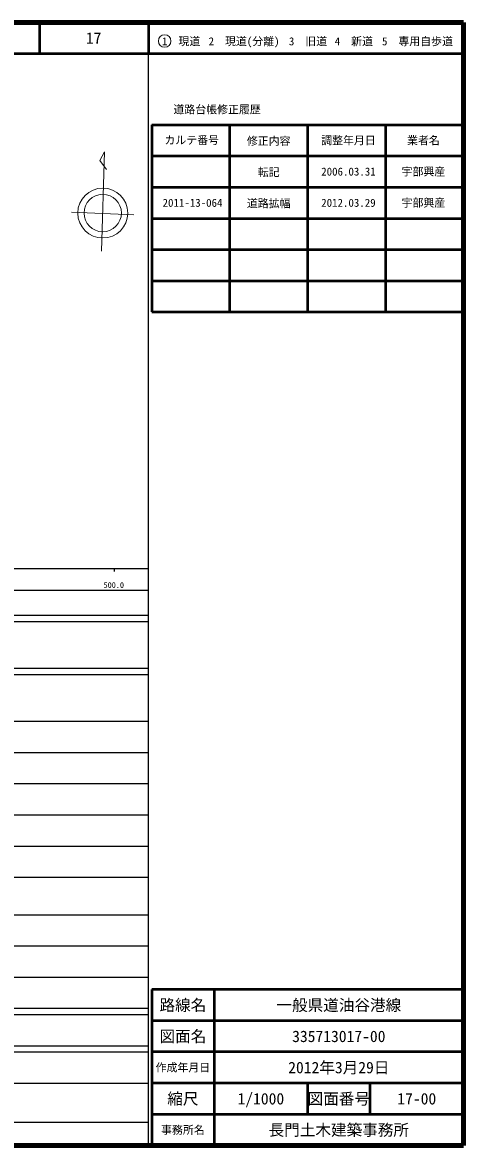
# Model space of a CAD drawing. Units: millimetres, scale not verified. Extents: x 40000 to 680000, y 20000 to 380000.
# Drawn here: x 538553 to 680000, y 20000 to 380000 of the extents above; entities that cross this region are included whole.
import ezdxf
from ezdxf.enums import TextEntityAlignment as Align

# ---------------------------------------------------------------- set-up
doc = ezdxf.new("R2010")
doc.units = ezdxf.units.MM
doc.header["$LTSCALE"] = 1000
for name, color, linetype, lineweight in [('M-BGD', 7, 'Continuous', 13), ('M-TTL', 2, 'Continuous', 140), ('M-TTL-BAND', 7, 'Continuous', 25), ('M-TTL-FRAM', 2, 'Continuous', 50), ('M-TTL-LINE', 7, 'Continuous', 50)]:
    doc.layers.add(name, color=color, linetype=linetype, lineweight=lineweight)
doc.layers.add('M-TTL-TXT', color=7, linetype='Continuous')
doc.styles.add('ＭＳ ゴシック', font='')
doc.styles.get('ＭＳ ゴシック').set_extended_font_data('MS Gothic')

msp = doc.modelspace()

# ---------------------------------------------------------------- linework, layer by layer
at = {"layer": 'M-BGD'}
for p, q in [((564876, 338520), (563402, 335753)), ((563894, 306672), (564876, 338520)), ((563402, 335753), (565511, 332918)), ((554275, 319183), (574253, 318376))]:
    msp.add_line(p, q, dxfattribs=at)
for radius in [8000, 6000]:
    msp.add_circle((564298, 318914), radius, dxfattribs=at)
at = {"layer": 'M-TTL'}
for p, q in [((680000, 380000), (40000, 380000)), ((680000, 20000), (680000, 380000)), ((40000, 20000), (680000, 20000))]:
    msp.add_line(p, q, dxfattribs=at)
at = {"layer": 'M-TTL-BAND'}
for p, q in [((579000, 20000), (579000, 370000)), ((40000, 205000), (579000, 205000)), ((568000, 205000), (568000, 204000)), ((68000, 198000), (579000, 198000)), ((40000, 190000), (579000, 190000)), ((40000, 188000), (579000, 188000)), ((40000, 173000), (579000, 173000)), ((40000, 171000), (579000, 171000)), ((40000, 156000), (579000, 156000)), ((46000, 146000), (579000, 146000)), ((52000, 136000), (579000, 136000)), ((46000, 126000), (579000, 126000)), ((52000, 116000), (579000, 116000)), ((46000, 106000), (579000, 106000)), ((40000, 94000), (579000, 94000)), ((49000, 84000), (579000, 84000)), ((40000, 74000), (579000, 74000)), ((40000, 64000), (579000, 64000)), ((40000, 62000), (579000, 62000)), ((40000, 52000), (579000, 52000)), ((40000, 50000), (579000, 50000)), ((40000, 40000), (579000, 40000)), ((68000, 27500), (579000, 27500))]:
    msp.add_line(p, q, dxfattribs=at)
at = {"layer": 'M-TTL-FRAM'}
for p, q in [((580000, 347197), (580000, 287197)), ((580000, 347197), (680000, 347197)), ((580000, 287197), (680000, 287197)), ((680000, 70000), (580000, 70000)), ((580000, 70000), (580000, 20000))]:
    msp.add_line(p, q, dxfattribs=at)
at = {"layer": 'M-TTL-LINE'}
for p, q in [((543997, 380000), (543997, 370000)), ((579000, 380000), (579000, 370000)), ((40000, 370000), (680000, 370000)), ((605000, 347197), (605000, 287197)), ((630000, 347197), (630000, 287197)), ((655000, 347197), (655000, 287197)), ((580000, 337197), (680000, 337197)), ((580000, 327197), (680000, 327197)), ((580000, 317197), (680000, 317197)), ((580000, 307197), (680000, 307197)), ((580000, 297197), (680000, 297197)), ((600000, 70000), (600000, 20000)), ((680000, 60000), (580000, 60000)), ((680000, 50000), (580000, 50000)), ((680000, 40000), (580000, 40000)), ((630000, 40000), (630000, 30000)), ((650000, 40000), (650000, 30000)), ((680000, 30000), (580000, 30000))]:
    msp.add_line(p, q, dxfattribs=at)
at = {"layer": 'M-TTL-LINE', "lineweight": 13}
msp.add_circle((584147, 374034), 2000, dxfattribs=at)

# ---------------------------------------------------------------- texts
at = {"layer": 'M-TTL-BAND', "style": 'ＭＳ ゴシック'}
msp.add_text('500.0', height=1833, dxfattribs=at).set_placement((567844, 198195), align=Align.BOTTOM_CENTER)
at = {"layer": 'M-TTL-LINE', "style": 'ＭＳ ゴシック'}
for s, height, p in [('17', 3666, (561372, 375000)), ('1\u3000現道', 2566, (589448, 373958)), ('2\u3000現道(分離)', 2566, (609619, 373958)), ('3\u3000旧道', 2566, (630121, 373958)), ('4\u3000新道', 2566, (644824, 373958)), ('5\u3000専用自歩道', 2566, (665228, 373958)), ('道路台帳修正履歴', 2566, (600968, 352113)), ('カルテ番号', 2566, (592839, 342277)), ('修正内容', 2566, (617509, 342023)), ('調整年月日', 2566, (643089, 342197)), ('業者名', 2566, (667134, 342197)), ('転記', 2566, (617509, 332023)), ('2006.03.31', 2566, (643089, 332197)), ('宇部興産', 2566, (667134, 332197)), ('路線名', 3666, (590000, 65000)), ('一般県道油谷港線', 3666, (640000, 65000)), ('図面名', 3666, (590000, 55000)), ('335713017-00', 3666, (640000, 55000)), ('作成年月日', 2566, (590000, 45000)), ('縮尺', 3666, (590000, 35000)), ('1/1000', 3666, (615000, 35000)), ('図面番号', 3666, (640000, 35000)), ('17-00', 3666, (665000, 35000)), ('事務所名', 2566, (590000, 25000)), ('長門土木建築事務所', 3666, (640000, 25000))]:
    msp.add_text(s, height=height, dxfattribs=at).set_placement(p, align=Align.MIDDLE_CENTER)
at = {"layer": 'M-TTL-TXT', "style": 'ＭＳ ゴシック'}
for s, height, p in [('2011-13-064', 2566, (593089, 322197)), ('道路拡幅', 2566, (617509, 322023)), ('2012.03.29', 2566, (643089, 322197)), ('宇部興産', 2566, (667134, 322197)), ('2012年3月29日', 3666, (640000, 45000))]:
    msp.add_text(s, height=height, dxfattribs=at).set_placement(p, align=Align.MIDDLE_CENTER)

doc.saveas('drawing.dxf')
